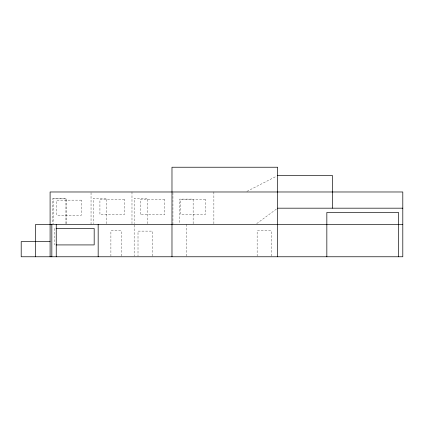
<?xml version="1.0" encoding="UTF-8"?>
<svg xmlns="http://www.w3.org/2000/svg" width="424" height="424" viewBox="0 0 424 424"><rect width="100%" height="100%" fill="white"/><g stroke="black" fill="none" stroke-linecap="round" stroke-linejoin="round"><path stroke-width="0.32" stroke-dasharray="2.12 1.59" d="M256.721 223.602L276.602 208.947M246.922 191.388L276.485 176.246M271.265 256.117L271.265 230.725L257.14 230.725L257.14 256.117M213.876 191.982L213.876 223.729M193.137 223.729L193.137 199.105L179.665 199.105L179.665 223.729M186.39 224.376L186.39 256.107M172.934 192.639L172.934 224.376M152.391 256.112L152.391 231.112L138.007 231.112L138.007 256.112M147.372 223.718L147.372 198.199L134.154 198.199L134.154 223.718M134.154 225.038L134.154 256.107M131.986 191.982L131.986 223.713M121.306 256.117L121.306 230.725L110.897 230.725L110.897 256.117M106.509 223.718L106.509 198.199L93.418 198.199L93.418 223.718M91.043 192.639L91.043 224.376M66.759 223.729L66.759 198.459L53.541 198.459L53.541 223.729M65.916 223.718L65.916 198.851L52.311 198.851L52.311 223.718M54.791 228.467L54.791 244.924M124.455 199.439L99.926 199.439L99.926 214.597L124.455 214.597L124.455 199.439M205.349 199.428L180.82 199.428L180.82 214.586L205.349 214.586L205.349 199.428M164.692 199.609L140.164 199.609L140.164 214.767L164.692 214.767L164.692 199.609M81.344 200.139L56.816 200.139L56.816 215.297L81.344 215.297L81.344 200.139"/><path stroke-width="0.64" d="M277.646 175.653L332.586 175.653L332.586 208.179M277.646 208.179L402.8 208.179M402.8 224.376L35.648 224.376L35.648 256.769M56.1 228.467L94.181 228.467L94.181 244.924L56.1 244.924M50.096 241.601L21.2 241.601L21.2 256.769L402.8 256.769L402.8 191.982L50.096 191.982L50.096 256.769M398.544 256.769L398.544 212.456L326.84 212.456L326.84 256.769M277.646 256.769L277.646 167.231L171.98 167.231L171.98 256.769M98.167 224.376L98.167 256.769M56.244 224.376L56.244 256.769M51.839 224.376L51.839 256.769"/></g></svg>
